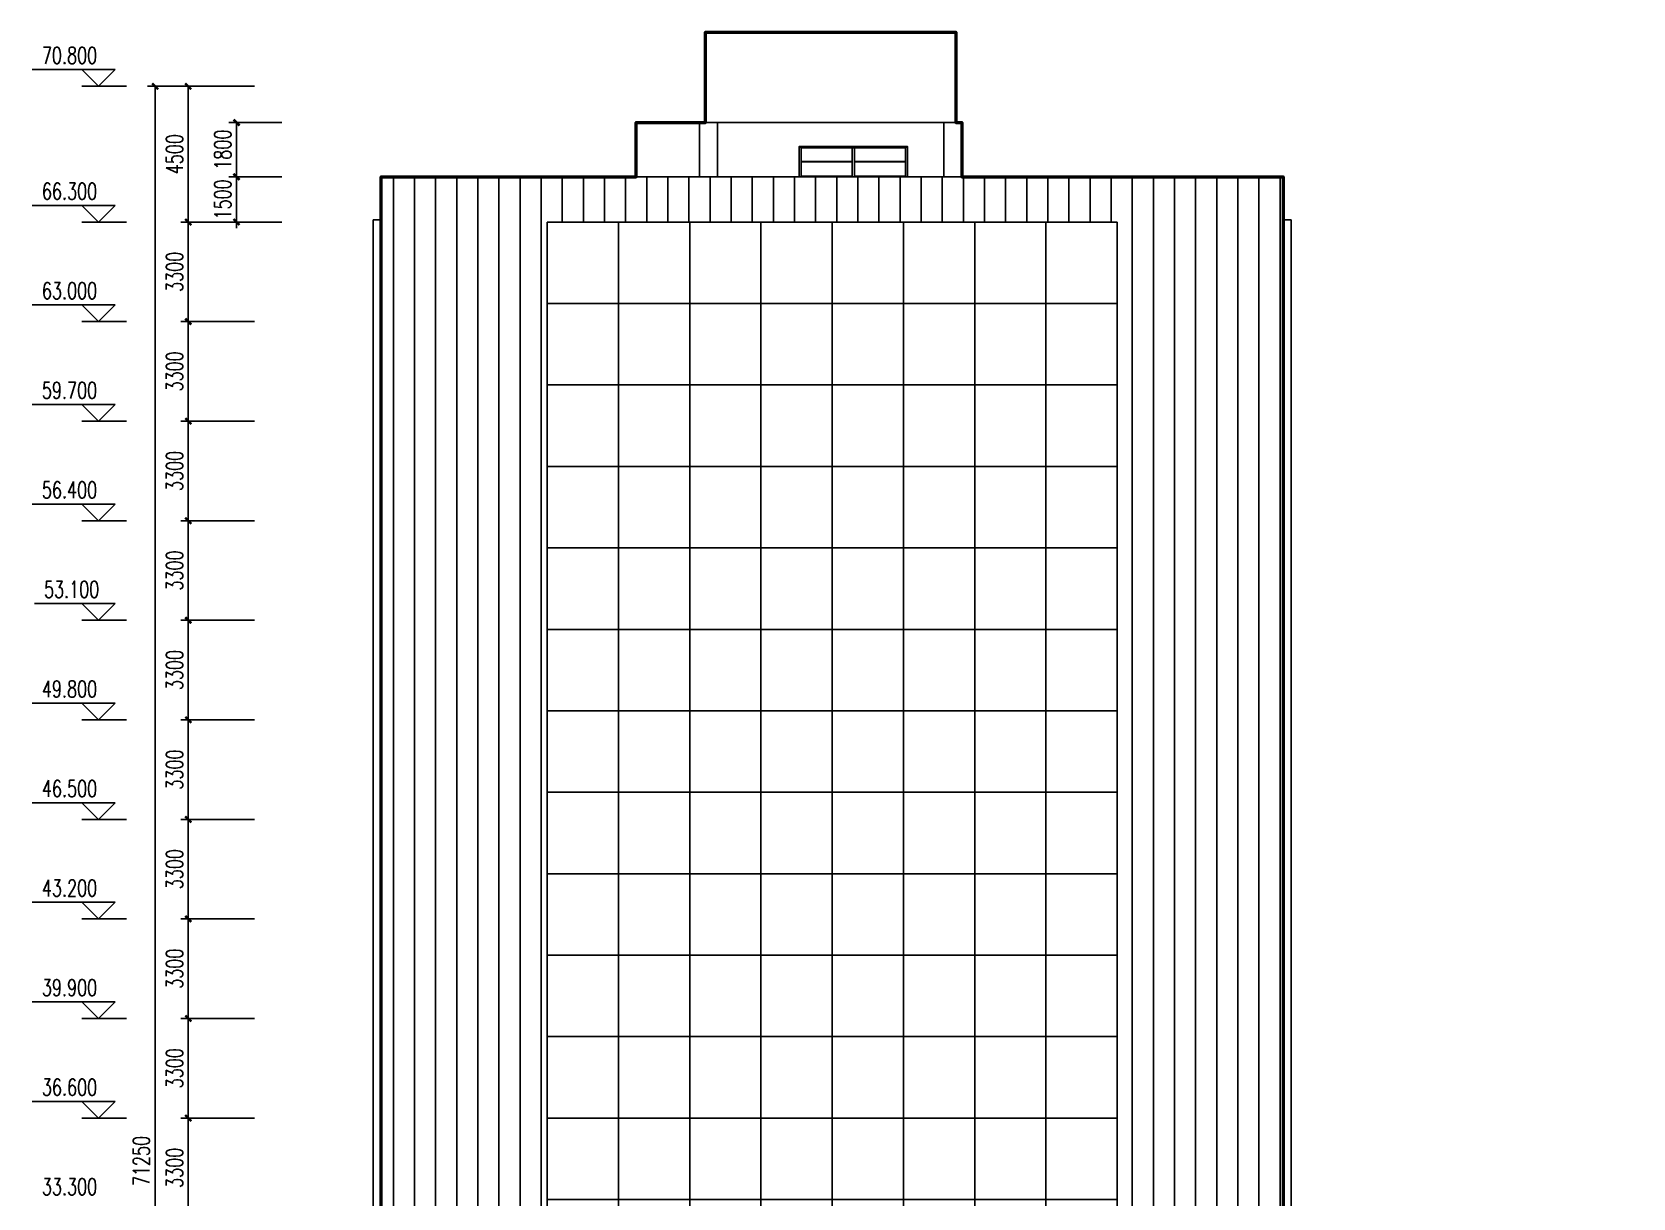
# Model space of a CAD drawing. Extents: x -41380 to 17945, y -4300 to 72600.
# Drawn here: x -41380 to 11700, y 33951 to 72600 of the extents above; entities that cross this region are included whole.
import ezdxf

# ---------------------------------------------------------------- set-up
doc = ezdxf.new("R2010")
doc.units = 0
doc.header["$LTSCALE"] = 1000
doc.header["$MEASUREMENT"] = 0
for name, color, linetype in [('3T_GLASS', 5, 'Continuous'), ('DIM_ELEV', 3, 'Continuous'), ('E_CURTWALL', 61, 'Continuous'), ('E_LINE', 7, 'Continuous'), ('E_ROOF', 4, 'Continuous'), ('E_WINDOW', 4, 'Continuous'), ('PUB_DIM', 3, 'Continuous'), ('PUB_TEXT', 7, 'Continuous')]:
    doc.layers.add(name, color=color, linetype=linetype)
doc.layers.add('outline', color=10, linetype='Continuous', lineweight=50)
doc.styles.add('_TCH_DIM', font='SIMPLEX', dxfattribs={"bigfont": 'GBCBIG'})
doc.styles.add('_TCH_DIM_T3', font='SIMPLEX', dxfattribs={"width": 0.705882, "bigfont": 'GBCBIG'})
doc.dimstyles.new('_TCH_ARCH&&100', dxfattribs={"dimtxt": 297.5, "dimasz": 100, "dimexe": 250, "dimexo": 300, "dimgap": 126.25, "dimtad": 1, "dimdec": 0, "dimzin": 0, "dimdsep": 46, "dimtxsty": '_TCH_DIM_T3', "dimblk": 'ARCHTICK', "dimcen": 0.09, "dimclrt": 7, "dimazin": 2, "dimtfac": 1, "dimtdec": 0, "dimtix": 1, "dimtmove": 2, "dimatfit": 3, "dimfxl": 1, "dimtolj": 1, "dimtzin": 0, "dimarcsym": 0})

# ---------------------------------------------------------------- blocks, each defined once
blk = doc.blocks.new('*U8')
blk.add_line((-9450, 0), (9450, 0))
blk = doc.blocks.new('*U9')
at = {"layer": 'E_CURTWALL', "color": 0, "linetype": 'ByBlock', "lineweight": -2, "transparency": 16777216}
for p in [(0, 51300), (0, 48600), (0, 45900), (0, 43200), (0, 40500), (0, 37800), (0, 35100), (0, 32400), (0, 29700), (0, 27000), (0, 24300), (0, 21600), (0, 18900), (0, 16200), (0, 13500), (0, 10800), (0, 8100), (0, 5400), (0, 2700), (0, 0)]:
    blk.add_blockref('*U8', p, dxfattribs=at)
blk = doc.blocks.new('_ArchTick')
at = {"color": 0, "linetype": 'ByBlock', "const_width": 0.4}
blk.add_lwpolyline([(-0.5, -0.5), (0.5, 0.5)], dxfattribs=at)
blk = doc.blocks.new('*D31')
at = {"layer": 'Defpoints', "color": 0, "transparency": 16777216}
for p in [(-34600, 67800), (-32800, 67800), (-32800, 66300)]:
    blk.add_point(p, dxfattribs=at)
at = {"layer": 'PUB_DIM', "color": 0, "transparency": 16777216}
for p, q in [((-34600, 67800), (-34600, 68000)), ((-34600, 66300), (-34600, 67800)), ((-34600, 66300), (-34600, 66100))]:
    blk.add_line(p, q, dxfattribs=at)
at = {"layer": 'PUB_DIM', "color": 0, "lineweight": -2, "transparency": 16777216}
for p, q in [((-33100, 67800), (-34850, 67800)), ((-33100, 66300), (-34850, 66300))]:
    blk.add_line(p, q, dxfattribs=at)
at = {"layer": 'PUB_DIM', "color": 0, "transparency": 16777216, "xscale": 200, "yscale": 200, "zscale": 200}
for p, rotation in [((-34600, 67800), 270), ((-34600, 66300), 90)]:
    blk.add_blockref('_ArchTick', p, dxfattribs=dict(at, rotation=rotation))
at = {"layer": 'PUB_DIM', "color": 7, "transparency": 16777216, "insert": (-35055, 67050), "char_height": 550, "attachment_point": 5, "rotation": 90, "style": '_TCH_DIM_T3'}
blk.add_mtext('\\A1;1500', dxfattribs=at)
blk = doc.blocks.new('*D32')
at = {"layer": 'Defpoints', "color": 0, "transparency": 16777216}
for p in [(-34600, 69600), (-32800, 69600), (-32800, 67800)]:
    blk.add_point(p, dxfattribs=at)
at = {"layer": 'PUB_DIM', "color": 0, "lineweight": -2, "transparency": 16777216}
for p, q in [((-33100, 69600), (-34850, 69600)), ((-33100, 67800), (-34850, 67800))]:
    blk.add_line(p, q, dxfattribs=at)
at = {"layer": 'PUB_DIM', "color": 0, "transparency": 16777216}
blk.add_line((-34600, 67800), (-34600, 69600), dxfattribs=at)
at = {"layer": 'PUB_DIM', "color": 0, "transparency": 16777216, "xscale": 200, "yscale": 200, "zscale": 200}
for p, rotation in [((-34600, 69600), 90), ((-34600, 67800), 270)]:
    blk.add_blockref('_ArchTick', p, dxfattribs=dict(at, rotation=rotation))
at = {"layer": 'PUB_DIM', "color": 7, "transparency": 16777216, "insert": (-35055, 68700), "char_height": 550, "attachment_point": 5, "rotation": 90, "style": '_TCH_DIM_T3'}
blk.add_mtext('\\A1;1800', dxfattribs=at)
blk = doc.blocks.new('*D33')
at = {"layer": 'Defpoints', "color": 0, "transparency": 16777216}
for p in [(-36200, 70800), (-33700, 70800), (-33700, 66300)]:
    blk.add_point(p, dxfattribs=at)
at = {"layer": 'PUB_DIM', "color": 0, "lineweight": -2, "transparency": 16777216}
for p, q in [((-34000, 70800), (-36450, 70800)), ((-34000, 66300), (-36450, 66300))]:
    blk.add_line(p, q, dxfattribs=at)
at = {"layer": 'PUB_DIM', "color": 0, "transparency": 16777216}
blk.add_line((-36200, 66300), (-36200, 70800), dxfattribs=at)
at = {"layer": 'PUB_DIM', "color": 0, "transparency": 16777216, "xscale": 200, "yscale": 200, "zscale": 200}
for p, rotation in [((-36200, 70800), 90), ((-36200, 66300), 270)]:
    blk.add_blockref('_ArchTick', p, dxfattribs=dict(at, rotation=rotation))
at = {"layer": 'PUB_DIM', "color": 7, "transparency": 16777216, "insert": (-36655, 68550), "char_height": 550, "attachment_point": 5, "rotation": 90, "style": '_TCH_DIM_T3'}
blk.add_mtext('\\A1;4500', dxfattribs=at)
blk = doc.blocks.new('*D34')
at = {"layer": 'Defpoints', "color": 0, "transparency": 16777216}
for p in [(-36200, 63000), (-33700, 63000), (-33700, 59700)]:
    blk.add_point(p, dxfattribs=at)
at = {"layer": 'PUB_DIM', "color": 0, "lineweight": -2, "transparency": 16777216}
for p, q in [((-34000, 63000), (-36450, 63000)), ((-34000, 59700), (-36450, 59700))]:
    blk.add_line(p, q, dxfattribs=at)
at = {"layer": 'PUB_DIM', "color": 0, "transparency": 16777216}
blk.add_line((-36200, 59700), (-36200, 63000), dxfattribs=at)
at = {"layer": 'PUB_DIM', "color": 0, "transparency": 16777216, "xscale": 200, "yscale": 200, "zscale": 200}
for p, rotation in [((-36200, 63000), 90), ((-36200, 59700), 270)]:
    blk.add_blockref('_ArchTick', p, dxfattribs=dict(at, rotation=rotation))
at = {"layer": 'PUB_DIM', "color": 7, "transparency": 16777216, "insert": (-36655, 61350), "char_height": 550, "attachment_point": 5, "rotation": 90, "style": '_TCH_DIM_T3'}
blk.add_mtext('\\A1;3300', dxfattribs=at)
blk = doc.blocks.new('*D35')
at = {"layer": 'Defpoints', "color": 0, "transparency": 16777216}
for p in [(-36200, 59700), (-33700, 59700), (-33700, 56400)]:
    blk.add_point(p, dxfattribs=at)
at = {"layer": 'PUB_DIM', "color": 0, "lineweight": -2, "transparency": 16777216}
for p, q in [((-34000, 59700), (-36450, 59700)), ((-34000, 56400), (-36450, 56400))]:
    blk.add_line(p, q, dxfattribs=at)
at = {"layer": 'PUB_DIM', "color": 0, "transparency": 16777216}
blk.add_line((-36200, 56400), (-36200, 59700), dxfattribs=at)
at = {"layer": 'PUB_DIM', "color": 0, "transparency": 16777216, "xscale": 200, "yscale": 200, "zscale": 200}
for p, rotation in [((-36200, 59700), 90), ((-36200, 56400), 270)]:
    blk.add_blockref('_ArchTick', p, dxfattribs=dict(at, rotation=rotation))
at = {"layer": 'PUB_DIM', "color": 7, "transparency": 16777216, "insert": (-36655, 58050), "char_height": 550, "attachment_point": 5, "rotation": 90, "style": '_TCH_DIM_T3'}
blk.add_mtext('\\A1;3300', dxfattribs=at)
blk = doc.blocks.new('*D36')
at = {"layer": 'Defpoints', "color": 0, "transparency": 16777216}
for p in [(-36200, 56400), (-33700, 56400), (-33700, 53100)]:
    blk.add_point(p, dxfattribs=at)
at = {"layer": 'PUB_DIM', "color": 0, "lineweight": -2, "transparency": 16777216}
for p, q in [((-34000, 56400), (-36450, 56400)), ((-34000, 53100), (-36450, 53100))]:
    blk.add_line(p, q, dxfattribs=at)
at = {"layer": 'PUB_DIM', "color": 0, "transparency": 16777216}
blk.add_line((-36200, 53100), (-36200, 56400), dxfattribs=at)
at = {"layer": 'PUB_DIM', "color": 0, "transparency": 16777216, "xscale": 200, "yscale": 200, "zscale": 200}
for p, rotation in [((-36200, 56400), 90), ((-36200, 53100), 270)]:
    blk.add_blockref('_ArchTick', p, dxfattribs=dict(at, rotation=rotation))
at = {"layer": 'PUB_DIM', "color": 7, "transparency": 16777216, "insert": (-36655, 54750), "char_height": 550, "attachment_point": 5, "rotation": 90, "style": '_TCH_DIM_T3'}
blk.add_mtext('\\A1;3300', dxfattribs=at)
blk = doc.blocks.new('*D37')
at = {"layer": 'Defpoints', "color": 0, "transparency": 16777216}
for p in [(-36200, 53100), (-33700, 53100), (-33700, 49800)]:
    blk.add_point(p, dxfattribs=at)
at = {"layer": 'PUB_DIM', "color": 0, "lineweight": -2, "transparency": 16777216}
for p, q in [((-34000, 53100), (-36450, 53100)), ((-34000, 49800), (-36450, 49800))]:
    blk.add_line(p, q, dxfattribs=at)
at = {"layer": 'PUB_DIM', "color": 0, "transparency": 16777216}
blk.add_line((-36200, 49800), (-36200, 53100), dxfattribs=at)
at = {"layer": 'PUB_DIM', "color": 0, "transparency": 16777216, "xscale": 200, "yscale": 200, "zscale": 200}
for p, rotation in [((-36200, 53100), 90), ((-36200, 49800), 270)]:
    blk.add_blockref('_ArchTick', p, dxfattribs=dict(at, rotation=rotation))
at = {"layer": 'PUB_DIM', "color": 7, "transparency": 16777216, "insert": (-36655, 51450), "char_height": 550, "attachment_point": 5, "rotation": 90, "style": '_TCH_DIM_T3'}
blk.add_mtext('\\A1;3300', dxfattribs=at)
blk = doc.blocks.new('*D38')
at = {"layer": 'Defpoints', "color": 0, "transparency": 16777216}
for p in [(-36200, 49800), (-33700, 49800), (-33700, 46500)]:
    blk.add_point(p, dxfattribs=at)
at = {"layer": 'PUB_DIM', "color": 0, "lineweight": -2, "transparency": 16777216}
for p, q in [((-34000, 49800), (-36450, 49800)), ((-34000, 46500), (-36450, 46500))]:
    blk.add_line(p, q, dxfattribs=at)
at = {"layer": 'PUB_DIM', "color": 0, "transparency": 16777216}
blk.add_line((-36200, 46500), (-36200, 49800), dxfattribs=at)
at = {"layer": 'PUB_DIM', "color": 0, "transparency": 16777216, "xscale": 200, "yscale": 200, "zscale": 200}
for p, rotation in [((-36200, 49800), 90), ((-36200, 46500), 270)]:
    blk.add_blockref('_ArchTick', p, dxfattribs=dict(at, rotation=rotation))
at = {"layer": 'PUB_DIM', "color": 7, "transparency": 16777216, "insert": (-36655, 48150), "char_height": 550, "attachment_point": 5, "rotation": 90, "style": '_TCH_DIM_T3'}
blk.add_mtext('\\A1;3300', dxfattribs=at)
blk = doc.blocks.new('*D39')
at = {"layer": 'Defpoints', "color": 0, "transparency": 16777216}
for p in [(-36200, 46500), (-33700, 46500), (-33700, 43200)]:
    blk.add_point(p, dxfattribs=at)
at = {"layer": 'PUB_DIM', "color": 0, "lineweight": -2, "transparency": 16777216}
for p, q in [((-34000, 46500), (-36450, 46500)), ((-34000, 43200), (-36450, 43200))]:
    blk.add_line(p, q, dxfattribs=at)
at = {"layer": 'PUB_DIM', "color": 0, "transparency": 16777216}
blk.add_line((-36200, 43200), (-36200, 46500), dxfattribs=at)
at = {"layer": 'PUB_DIM', "color": 0, "transparency": 16777216, "xscale": 200, "yscale": 200, "zscale": 200}
for p, rotation in [((-36200, 46500), 90), ((-36200, 43200), 270)]:
    blk.add_blockref('_ArchTick', p, dxfattribs=dict(at, rotation=rotation))
at = {"layer": 'PUB_DIM', "color": 7, "transparency": 16777216, "insert": (-36655, 44850), "char_height": 550, "attachment_point": 5, "rotation": 90, "style": '_TCH_DIM_T3'}
blk.add_mtext('\\A1;3300', dxfattribs=at)
blk = doc.blocks.new('*D40')
at = {"layer": 'Defpoints', "color": 0, "transparency": 16777216}
for p in [(-36200, 43200), (-33700, 43200), (-33700, 39900)]:
    blk.add_point(p, dxfattribs=at)
at = {"layer": 'PUB_DIM', "color": 0, "lineweight": -2, "transparency": 16777216}
for p, q in [((-34000, 43200), (-36450, 43200)), ((-34000, 39900), (-36450, 39900))]:
    blk.add_line(p, q, dxfattribs=at)
at = {"layer": 'PUB_DIM', "color": 0, "transparency": 16777216}
blk.add_line((-36200, 39900), (-36200, 43200), dxfattribs=at)
at = {"layer": 'PUB_DIM', "color": 0, "transparency": 16777216, "xscale": 200, "yscale": 200, "zscale": 200}
for p, rotation in [((-36200, 43200), 90), ((-36200, 39900), 270)]:
    blk.add_blockref('_ArchTick', p, dxfattribs=dict(at, rotation=rotation))
at = {"layer": 'PUB_DIM', "color": 7, "transparency": 16777216, "insert": (-36655, 41550), "char_height": 550, "attachment_point": 5, "rotation": 90, "style": '_TCH_DIM_T3'}
blk.add_mtext('\\A1;3300', dxfattribs=at)
blk = doc.blocks.new('*D41')
at = {"layer": 'Defpoints', "color": 0, "transparency": 16777216}
for p in [(-36200, 39900), (-33700, 39900), (-33700, 36600)]:
    blk.add_point(p, dxfattribs=at)
at = {"layer": 'PUB_DIM', "color": 0, "lineweight": -2, "transparency": 16777216}
for p, q in [((-34000, 39900), (-36450, 39900)), ((-34000, 36600), (-36450, 36600))]:
    blk.add_line(p, q, dxfattribs=at)
at = {"layer": 'PUB_DIM', "color": 0, "transparency": 16777216}
blk.add_line((-36200, 36600), (-36200, 39900), dxfattribs=at)
at = {"layer": 'PUB_DIM', "color": 0, "transparency": 16777216, "xscale": 200, "yscale": 200, "zscale": 200}
for p, rotation in [((-36200, 39900), 90), ((-36200, 36600), 270)]:
    blk.add_blockref('_ArchTick', p, dxfattribs=dict(at, rotation=rotation))
at = {"layer": 'PUB_DIM', "color": 7, "transparency": 16777216, "insert": (-36655, 38250), "char_height": 550, "attachment_point": 5, "rotation": 90, "style": '_TCH_DIM_T3'}
blk.add_mtext('\\A1;3300', dxfattribs=at)
blk = doc.blocks.new('*D42')
at = {"layer": 'Defpoints', "color": 0, "transparency": 16777216}
for p in [(-36200, 36600), (-33700, 36600), (-33700, 33300)]:
    blk.add_point(p, dxfattribs=at)
at = {"layer": 'PUB_DIM', "color": 0, "lineweight": -2, "transparency": 16777216}
for p, q in [((-34000, 36600), (-36450, 36600)), ((-34000, 33300), (-36450, 33300))]:
    blk.add_line(p, q, dxfattribs=at)
at = {"layer": 'PUB_DIM', "color": 0, "transparency": 16777216}
blk.add_line((-36200, 33300), (-36200, 36600), dxfattribs=at)
at = {"layer": 'PUB_DIM', "color": 0, "transparency": 16777216, "xscale": 200, "yscale": 200, "zscale": 200}
for p, rotation in [((-36200, 36600), 90), ((-36200, 33300), 270)]:
    blk.add_blockref('_ArchTick', p, dxfattribs=dict(at, rotation=rotation))
at = {"layer": 'PUB_DIM', "color": 7, "transparency": 16777216, "insert": (-36655, 34950), "char_height": 550, "attachment_point": 5, "rotation": 90, "style": '_TCH_DIM_T3'}
blk.add_mtext('\\A1;3300', dxfattribs=at)
blk = doc.blocks.new('*D53')
at = {"layer": 'Defpoints', "color": 0, "transparency": 16777216}
for p in [(-37300, 70800), (-34100, 70800), (-34100, -450)]:
    blk.add_point(p, dxfattribs=at)
at = {"layer": 'PUB_DIM', "color": 0, "lineweight": -2, "transparency": 16777216}
for p, q in [((-34400, 70800), (-37550, 70800)), ((-34400, -450), (-37550, -450))]:
    blk.add_line(p, q, dxfattribs=at)
at = {"layer": 'PUB_DIM', "color": 0, "transparency": 16777216}
blk.add_line((-37300, -450), (-37300, 70800), dxfattribs=at)
at = {"layer": 'PUB_DIM', "color": 0, "transparency": 16777216, "xscale": 200, "yscale": 200, "zscale": 200}
for p, rotation in [((-37300, 70800), 90), ((-37300, -450), 270)]:
    blk.add_blockref('_ArchTick', p, dxfattribs=dict(at, rotation=rotation))
at = {"layer": 'PUB_DIM', "color": 7, "transparency": 16777216, "insert": (-37755, 35175), "char_height": 550, "attachment_point": 5, "rotation": 90, "style": '_TCH_DIM_T3'}
blk.add_mtext('\\A1;71250', dxfattribs=at)
blk = doc.blocks.new('*U56')
at = {"layer": 'E_CURTWALL'}
blk.add_line((0, 25650), (0, -25650), dxfattribs=at)
blk = doc.blocks.new('*U57')
at = {"layer": 'outline', "color": 0, "linetype": 'ByBlock', "lineweight": -2, "transparency": 16777216}
for p in [(0, 0), (2362.5, 0), (4725, 0), (7087.5, 0), (9450, 0), (11812.5, 0), (14175, 0), (16537.5, 0), (18900, 0)]:
    blk.add_blockref('*U56', p, dxfattribs=at)
blk = doc.blocks.new('*D58')
at = {"layer": 'Defpoints', "color": 0, "transparency": 16777216}
for p in [(-36200, 66300), (-33700, 66300), (-33700, 63000)]:
    blk.add_point(p, dxfattribs=at)
at = {"layer": 'PUB_DIM', "color": 0, "lineweight": -2, "transparency": 16777216}
for p, q in [((-34000, 66300), (-36450, 66300)), ((-34000, 63000), (-36450, 63000))]:
    blk.add_line(p, q, dxfattribs=at)
at = {"layer": 'PUB_DIM', "color": 0, "transparency": 16777216}
blk.add_line((-36200, 63000), (-36200, 66300), dxfattribs=at)
at = {"layer": 'PUB_DIM', "color": 0, "transparency": 16777216, "xscale": 200, "yscale": 200, "zscale": 200}
for p, rotation in [((-36200, 66300), 90), ((-36200, 63000), 270)]:
    blk.add_blockref('_ArchTick', p, dxfattribs=dict(at, rotation=rotation))
at = {"layer": 'PUB_DIM', "color": 7, "transparency": 16777216, "insert": (-36655, 64650), "char_height": 550, "attachment_point": 5, "rotation": 90, "style": '_TCH_DIM_T3'}
blk.add_mtext('\\A1;3300', dxfattribs=at)

msp = doc.modelspace()

# ---------------------------------------------------------------- hatches: boundary and pattern name
at = {"layer": '3T_GLASS'}
h = msp.add_hatch(dxfattribs=at)
h.set_pattern_fill('饰面砖', color=256, scale=350)
h.set_pattern_definition([(90, (0, 0), (-700, 4e-14), [])])
h.paths.add_polyline_path([(-24300, 66300), (-5400, 66300), (-5400, 15000), (100, 15000), (100, 67800), (-10550, 67800), (-29800, 67800), (-29800, 15000), (-24300, 15000)])

# ---------------------------------------------------------------- linework, layer by layer
for p, q in [((-30070, 66375), (-29800, 66375)), ((370, 66375), (100, 66375)), ((-24300, 66300), (-5400, 66300))]:
    msp.add_line(p, q)
at = {"layer": 'DIM_ELEV'}
for p, q in [((-38619.1, 71353.7), (-41380.2, 71353.7)), ((-39172.8, 70800), (-39726.5, 71353.7)), ((-39172.8, 70800), (-38619.1, 71353.7)), ((-38250, 70800), (-39726.5, 70800)), ((-38619.1, 66853.7), (-41380.2, 66853.7)), ((-39172.8, 66300), (-39726.5, 66853.7)), ((-39172.8, 66300), (-38619.1, 66853.7)), ((-38250, 66300), (-39726.5, 66300)), ((-38619.1, 63553.7), (-41380.2, 63553.7)), ((-39172.8, 63000), (-39726.5, 63553.7)), ((-39172.8, 63000), (-38619.1, 63553.7)), ((-38250, 63000), (-39726.5, 63000)), ((-38619.1, 60253.7), (-41380.2, 60253.7)), ((-39172.8, 59700), (-39726.5, 60253.7)), ((-39172.8, 59700), (-38619.1, 60253.7)), ((-38250, 59700), (-39726.5, 59700)), ((-38619.1, 56953.7), (-41380.2, 56953.7)), ((-39172.8, 56400), (-39726.5, 56953.7)), ((-39172.8, 56400), (-38619.1, 56953.7)), ((-38250, 56400), (-39726.5, 56400)), ((-38619.1, 53653.7), (-41295.3, 53653.7)), ((-39172.8, 53100), (-39726.5, 53653.7)), ((-39172.8, 53100), (-38619.1, 53653.7)), ((-38250, 53100), (-39726.5, 53100)), ((-38619.1, 50353.7), (-41380.2, 50353.7)), ((-39172.8, 49800), (-39726.5, 50353.7)), ((-39172.8, 49800), (-38619.1, 50353.7)), ((-38250, 49800), (-39726.5, 49800)), ((-38619.1, 47053.7), (-41380.2, 47053.7)), ((-39172.8, 46500), (-39726.5, 47053.7)), ((-39172.8, 46500), (-38619.1, 47053.7)), ((-38250, 46500), (-39726.5, 46500)), ((-38619.1, 43753.7), (-41380.2, 43753.7)), ((-39172.8, 43200), (-39726.5, 43753.7)), ((-39172.8, 43200), (-38619.1, 43753.7)), ((-38250, 43200), (-39726.5, 43200)), ((-38619.1, 40453.7), (-41380.2, 40453.7)), ((-39172.8, 39900), (-39726.5, 40453.7)), ((-39172.8, 39900), (-38619.1, 40453.7)), ((-38250, 39900), (-39726.5, 39900)), ((-38619.1, 37153.7), (-41380.2, 37153.7)), ((-39172.8, 36600), (-39726.5, 37153.7)), ((-39172.8, 36600), (-38619.1, 37153.7)), ((-38250, 36600), (-39726.5, 36600))]:
    msp.add_line(p, q, dxfattribs=at)
at = {"layer": 'E_CURTWALL'}
for p, q in [((-30070, 59625), (-30070, 66375)), ((370, 59700), (370, 66375)), ((-30070, 56325), (-30070, 59775)), ((370, 56400), (370, 59700)), ((-30070, 53025), (-30070, 56475)), ((370, 53100), (370, 56400)), ((-30070, 49725), (-30070, 53175)), ((370, 49800), (370, 53100)), ((-30070, 46425), (-30070, 49875)), ((370, 46500), (370, 49800)), ((-30070, 43125), (-30070, 46575)), ((370, 43200), (370, 46500)), ((-30070, 39825), (-30070, 43275)), ((370, 39900), (370, 43200)), ((-30070, 36525), (-30070, 39975)), ((370, 36600), (370, 39900)), ((-30070, 33225), (-30070, 36675)), ((370, 33300), (370, 36600))]:
    msp.add_line(p, q, dxfattribs=at)
at = {"layer": 'E_LINE'}
for p, q in [((-10550, 69600), (-21350, 69600)), ((-21350, 69600), (-21350, 67800)), ((-19250, 67800), (-19250, 69600)), ((-18650, 67800), (-18650, 69600)), ((-11150, 67800), (-11150, 69600)), ((-10550, 69600), (-10550, 67800)), ((-29800, 67800), (100, 67800)), ((-29800, 13706.6), (-29800, 64500)), ((100, 64500), (100, 15000))]:
    msp.add_line(p, q, dxfattribs=at)
at = {"layer": 'E_ROOF'}
for p, q in [((-19050, 69600), (-19050, 72600)), ((-10750, 72600), (-19050, 72600)), ((-10750, 69600), (-10750, 72600))]:
    msp.add_line(p, q, dxfattribs=at)
at = {"layer": 'E_WINDOW'}
for p, q in [((-15878.1, 68766.6), (-15950, 68800)), ((-15877.7, 67800.4), (-15877.7, 67817.1)), ((-15877.7, 67817.1), (-14185.9, 67817.1)), ((-14185.9, 67800.4), (-15877.7, 67800.4)), ((-14114.1, 67817.1), (-12422.3, 67817.1)), ((-12422.3, 67800.4), (-14114.1, 67800.4)), ((-12422.3, 67817.1), (-12422.3, 67800.4))]:
    msp.add_line(p, q, dxfattribs=at)
for points in [[(-15950, 67800), (-15950, 68800), (-12350, 68800), (-12350, 67800), (-12350, 68800), (-12421.9, 68766.6)], [(-12421.9, 67800), (-12421.9, 68766.6), (-15878.1, 68766.6), (-15878.1, 67800)], [(-14185.9, 67800), (-14185.9, 68766.4), (-14114.1, 68766.4), (-14114.1, 67800)], [(-14185.9, 68295.9), (-15877.7, 68295.9), (-15877.7, 68312.6), (-14185.9, 68312.6)], [(-14114.1, 68312.6), (-12422.3, 68312.6), (-12422.3, 68295.9), (-14114.1, 68295.9)]]:
    msp.add_lwpolyline(points, dxfattribs=at)
at = {"layer": 'outline'}
msp.add_lwpolyline([(-29800, -450), (-29800, 67800), (-21350, 67800), (-21350, 69600), (-19050, 69600), (-19050, 72600), (-10750, 72600), (-10750, 69600), (-10550, 69600), (-10550, 67800), (100, 67800), (100, 15000), (11700, 15000), (11700, -450)], close=True, dxfattribs=at)

# ---------------------------------------------------------------- block references
at = {"layer": 'E_CURTWALL'}
msp.add_blockref('*U9', (-14850, 15000), dxfattribs=at)
at = {"layer": 'outline'}
msp.add_blockref('*U57', (-24300, 40650), dxfattribs=at)

# ---------------------------------------------------------------- texts
at = {"layer": 'PUB_TEXT', "style": '_TCH_DIM', "width": 0.705882}
for s, p in [('70.800', (-41051.7, 71547.5)), ('66.300', (-41051.7, 67047.5)), ('63.000', (-41051.7, 63747.5)), ('59.700', (-41051.7, 60447.5)), ('56.400', (-41051.7, 57147.5)), ('53.100', (-40981.5, 53847.5)), ('49.800', (-41051.7, 50547.5)), ('46.500', (-41051.7, 47247.5)), ('43.200', (-41051.7, 43947.5)), ('39.900', (-41051.7, 40647.5)), ('36.600', (-41051.7, 37347.5)), ('33.300', (-41051.7, 34047.5))]:
    msp.add_text(s, height=550, dxfattribs=at).set_placement(p)

# ---------------------------------------------------------------- dimensions: what is measured, and where the dimension line sits
at = {"layer": 'PUB_DIM'}
for p1, p2, distance, picture, middle in [((-34100, -450), (-34100, 70800), 3200, '*D53', (-37755, 35175)), ((-33700, 66300), (-33700, 70800), 2500, '*D33', (-36655, 68550)), ((-32800, 67800), (-32800, 69600.1), 1800, '*D32', (-35055, 68700.1)), ((-32800, 66300), (-32800, 67800), 1800, '*D31', (-35055, 67050)), ((-33700, 63000), (-33700, 66300), 2500, '*D58', (-36655, 64650)), ((-33700, 59700), (-33700, 63000), 2500, '*D34', (-36655, 61350)), ((-33700, 56400), (-33700, 59700), 2500, '*D35', (-36655, 58050)), ((-33700, 53100), (-33700, 56400), 2500, '*D36', (-36655, 54750)), ((-33700, 49800), (-33700, 53100), 2500, '*D37', (-36655, 51450)), ((-33700, 46500), (-33700, 49800), 2500, '*D38', (-36655, 48150)), ((-33700, 43200), (-33700, 46500), 2500, '*D39', (-36655, 44850)), ((-33700, 39900), (-33700, 43200), 2500, '*D40', (-36655, 41550)), ((-33700, 36600), (-33700, 39900), 2500, '*D41', (-36655, 38250)), ((-33700, 33300), (-33700, 36600), 2500, '*D42', (-36655, 34950))]:
    dim = msp.add_aligned_dim(p1=p1, p2=p2, distance=distance, dimstyle='_TCH_ARCH&&100', override={"dimtxt": 550, "dimasz": 200, "dimgap": 180, "dimlwd": 65535}, dxfattribs=at)
    dim.commit()
    dim.dimension.update_dxf_attribs({"geometry": picture, "text_midpoint": middle})

doc.saveas('drawing.dxf')
